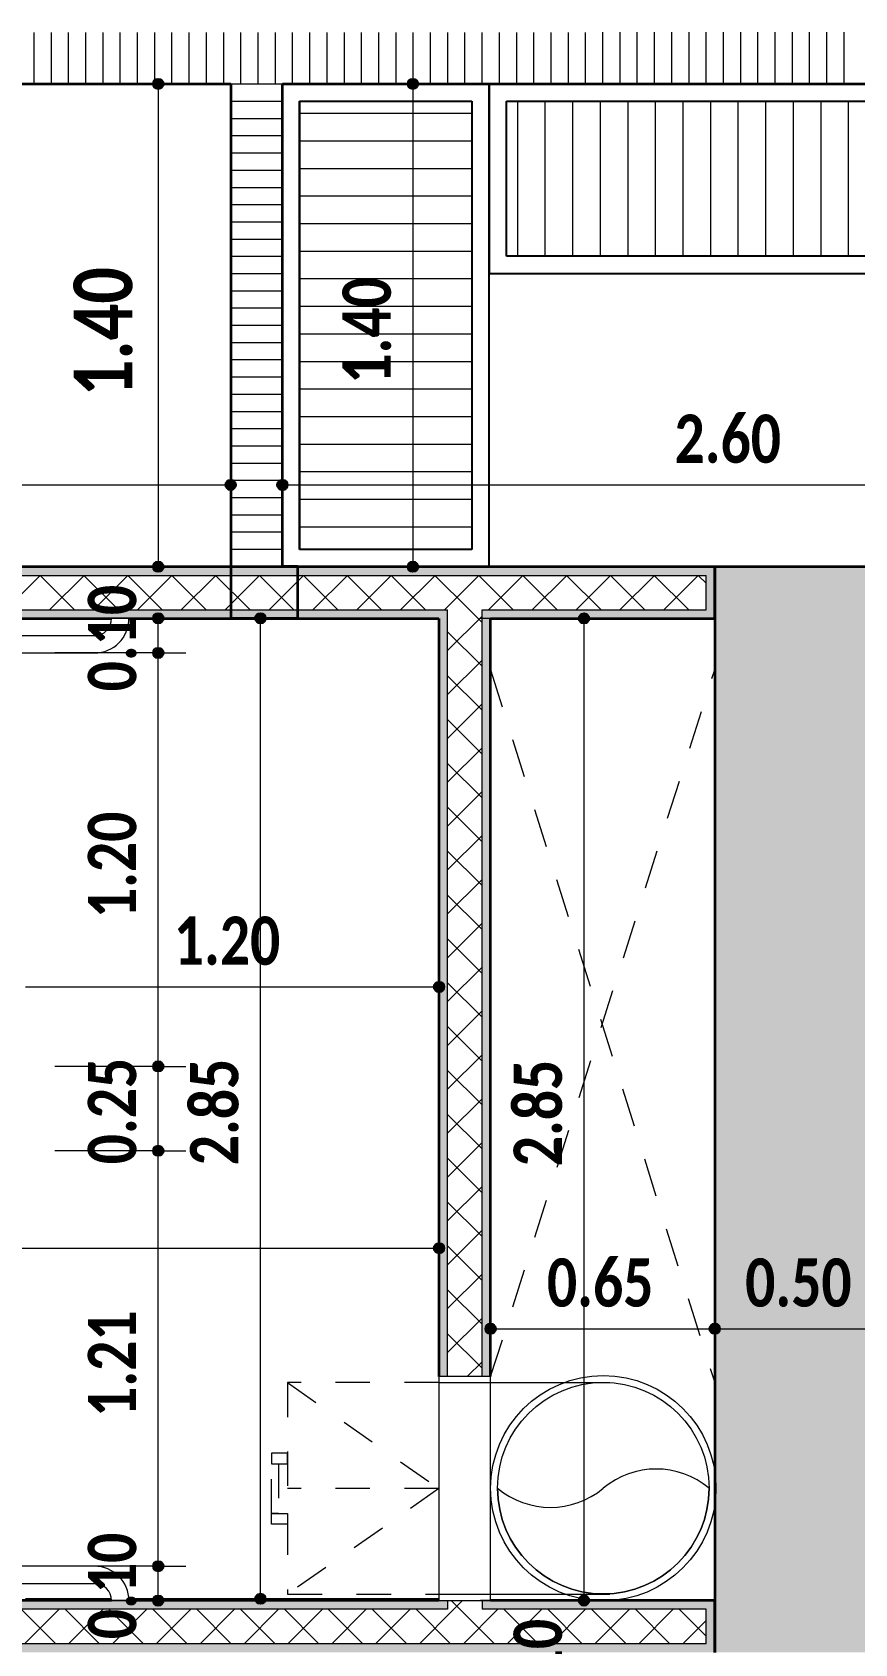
# Model space of a CAD drawing. Header units: metres. Extents: x -144 to 1000, y -717 to 29.
# Drawn here: x 889.095 to 891.482, y -560.401 to -555.725 of the extents above; entities that cross this region are included whole.
import ezdxf

# ---------------------------------------------------------------- set-up
doc = ezdxf.new("R2010")
doc.units = ezdxf.units.M
for name, pattern in [('Basculante', [0.11625, 0.075, -0.04125]), ('basculante modificado', [0.18, 0.1125, -0.0675]), ('Derribado', [0.36, 0.24, -0.12])]:
    doc.linetypes.add(name, pattern=pattern)
doc.layers.get('0').update_dxf_attribs({"color": 1})
for name, color, linetype, lineweight in [('A-ANNO-DIMS', 1, 'Continuous', 9), ('A-DETL', 1, 'Continuous', 9), ('A-DETL-GENF', 1, 'Continuous', 9), ('A-DETL-THIN', 1, 'Continuous', 9), ('A-FLOR-OVHD', 7, 'Basculante', 9), ('A-GENM', 1, 'Continuous', 9), ('A-WALL', 4, 'Continuous', 9), ('S-COLS', 7, 'Continuous', 9), ('S-STRS', 1, 'Continuous', 9)]:
    doc.layers.add(name, color=color, linetype=linetype, lineweight=lineweight)
doc.layers.add('A-WALL-PATT', color=7, linetype='Continuous', lineweight=35, true_color=0x9c9c9c)
doc.styles.add('Calibri_B_4', font='calibrib.ttf', dxfattribs={"height": 0.1125})
doc.styles.add('Calibri_B_6', font='calibrib.ttf', dxfattribs={"width": 0.9})

# ---------------------------------------------------------------- blocks, each defined once
blk = doc.blocks.new('J')
at = {"layer": 'A-ANNO-DIMS', "lineweight": 25}
h = blk.add_hatch(color=256, dxfattribs=at)
edge = h.paths.add_edge_path()
edge.add_arc((882.7557, -497.0244), 0.015, 0, 360)
h = blk.add_hatch(color=256, dxfattribs=at)
edge = h.paths.add_edge_path()
edge.add_arc((883.4944, -497.0244), 0.015, 0, 360)
h = blk.add_hatch(color=256, dxfattribs=at)
edge = h.paths.add_edge_path()
edge.add_arc((882.9658, -498.1881), 0.015, 0, 360)
h = blk.add_hatch(color=256, dxfattribs=at)
edge = h.paths.add_edge_path()
edge.add_arc((883.1158, -498.1881), 0.015, 0, 360)
h = blk.add_hatch(color=256, dxfattribs=at)
edge = h.paths.add_edge_path()
edge.add_arc((882.7557, -498.4255), 0.015, 0, 360)
h = blk.add_hatch(color=256, dxfattribs=at)
edge = h.paths.add_edge_path()
edge.add_arc((883.4944, -498.4255), 0.015, 0, 360)
h = blk.add_hatch(color=256, dxfattribs=at)
edge = h.paths.add_edge_path()
edge.add_arc((882.7557, -498.5751), 0.015, 0, 360)
h = blk.add_hatch(color=256, dxfattribs=at)
edge = h.paths.add_edge_path()
edge.add_arc((883.052, -498.5751), 0.015, 0, 360)
h = blk.add_hatch(color=256, dxfattribs=at)
edge = h.paths.add_edge_path()
edge.add_arc((883.9909, -498.5755), 0.015, 0, 360)
h = blk.add_hatch(color=256, dxfattribs=at)
edge = h.paths.add_edge_path()
edge.add_arc((882.7557, -498.6755), 0.015, 0, 360)
h = blk.add_hatch(color=256, dxfattribs=at)
edge = h.paths.add_edge_path()
edge.add_arc((882.7557, -498.6755), 0.015, 0, 360)
h = blk.add_hatch(color=256, dxfattribs=at)
edge = h.paths.add_edge_path()
edge.add_arc((883.5704, -499.6446), 0.015, 0, 360)
h = blk.add_hatch(color=256, dxfattribs=at)
edge = h.paths.add_edge_path()
edge.add_arc((882.7557, -499.8751), 0.015, 0, 360)
h = blk.add_hatch(color=256, dxfattribs=at)
edge = h.paths.add_edge_path()
edge.add_arc((882.7557, -499.8751), 0.015, 0, 360)
h = blk.add_hatch(color=256, dxfattribs=at)
edge = h.paths.add_edge_path()
edge.add_arc((882.7557, -500.1201), 0.015, 0, 360)
h = blk.add_hatch(color=256, dxfattribs=at)
edge = h.paths.add_edge_path()
edge.add_arc((882.7557, -500.1201), 0.015, 0, 360)
h = blk.add_hatch(color=256, dxfattribs=at)
edge = h.paths.add_edge_path()
edge.add_arc((883.5704, -500.4027), 0.015, 0, 360)
h = blk.add_hatch(color=256, dxfattribs=at)
edge = h.paths.add_edge_path()
edge.add_arc((883.72, -500.6364), 0.015, 0, 360)
h = blk.add_hatch(color=256, dxfattribs=at)
edge = h.paths.add_edge_path()
edge.add_arc((884.3701, -500.6364), 0.015, 0, 360)
h = blk.add_hatch(color=256, dxfattribs=at)
edge = h.paths.add_edge_path()
edge.add_arc((884.3701, -500.6364), 0.015, 0, 360)
h = blk.add_hatch(color=256, dxfattribs=at)
edge = h.paths.add_edge_path()
edge.add_arc((882.7557, -501.3254), 0.015, 0, 360)
h = blk.add_hatch(color=256, dxfattribs=at)
edge = h.paths.add_edge_path()
edge.add_arc((882.7557, -501.3254), 0.015, 0, 360)
h = blk.add_hatch(color=256, dxfattribs=at)
edge = h.paths.add_edge_path()
edge.add_arc((882.7557, -501.4254), 0.015, 0, 360)
h = blk.add_hatch(color=256, dxfattribs=at)
edge = h.paths.add_edge_path()
edge.add_arc((883.052, -501.4201), 0.015, 0, 360)
h = blk.add_hatch(color=256, dxfattribs=at)
edge = h.paths.add_edge_path()
edge.add_arc((883.9909, -501.4254), 0.015, 0, 360)
at = {"layer": 'A-WALL-PATT', "true_color": 0x747474}
h = blk.add_hatch(color=8, dxfattribs=at)
h.paths.add_polyline_path([(881.883, -498.4505), (884.37, -498.4505), (884.37, -498.4255), (881.145, -498.4255), (881.145, -498.4505), (881.17, -498.4505)])
h.paths.add_polyline_path([(879.5948, -498.4505), (881.045, -498.4505), (881.045, -498.4255), (879.5698, -498.4255), (879.5698, -498.4505)])
at = {"layer": 'A-WALL-PATT', "lineweight": 5, "true_color": 0x747474}
h = blk.add_hatch(color=8, dxfattribs=at)
h.paths.add_polyline_path([(881.145, -498.5755), (883.595, -498.5751), (883.595, -498.5505), (879.5948, -498.5505), (879.5948, -498.5005), (879.5698, -498.5014), (879.5698, -498.5755), (880.9704, -498.5755)])
h.paths.add_polyline_path([(883.9112, -498.5755), (884.37, -498.5755), (884.37, -498.4505), (884.345, -498.4505), (884.345, -498.5505), (883.695, -498.5505), (883.695, -498.5755), (883.72, -498.5755)])
blk.add_hatch(color=8, dxfattribs=at).paths.add_polyline_path([(883.57, -500.7754), (883.595, -500.7754), (883.595, -498.5755), (883.57, -498.5756), (883.57, -500.1201)])
at = {"layer": 'A-WALL-PATT', "true_color": 0x747474}
blk.add_hatch(color=8, dxfattribs=at).paths.add_polyline_path([(883.72, -500.7754), (883.72, -498.5755), (883.695, -498.5755), (883.695, -500.7754)])
h = blk.add_hatch(color=8, dxfattribs=at)
h.paths.add_polyline_path([(884.345, -501.5504), (884.37, -501.5503), (884.37, -501.4254), (883.695, -501.4254), (883.695, -501.4504), (884.345, -501.4504)])
h.paths.add_polyline_path([(878.5948, -501.5504), (878.5948, -501.4504), (883.595, -501.4504), (883.595, -501.4254), (878.57, -501.4256), (878.57, -501.5504)])
at = {"layer": 'A-WALL-PATT', "lineweight": 5, "true_color": 0x747474}
h = blk.add_hatch(color=8, dxfattribs=at)
h.paths.add_polyline_path([(883.9112, -501.5754), (884.37, -501.5754), (884.37, -501.5504), (879.97, -501.5504), (879.97, -501.5754), (883.595, -501.5754)])
h.paths.add_polyline_path([(878.57, -501.5754), (879.82, -501.5754), (879.82, -501.5504), (878.57, -501.5504), (878.57, -501.5753)])
at = {"layer": 'S-COLS', "true_color": 0x5c5c5c}
h = blk.add_hatch(color=251, dxfattribs=at)
h.paths.add_polyline_path([(870.37, -509.2755), (870.87, -509.2755), (870.87, -508.3755), (870.37, -508.3755), (870.37, -509.0244)])
h.paths.add_polyline_path([(888.6298, -509.2755), (888.6698, -509.2755), (888.6698, -508.3755), (888.1698, -508.3755), (888.1698, -509.2755), (888.5948, -509.2755)])
h.paths.add_polyline_path([(878.57, -509.2754), (878.57, -508.3754), (878.07, -508.3754), (878.07, -509.2754)])
h.paths.add_polyline_path([(884.87, -501.5754), (884.8701, -501.5754), (884.8698, -498.4254), (884.3701, -498.4255), (884.3701, -501.5754), (884.72, -501.5754)])
h.paths.add_polyline_path([(876.2698, -501.5754), (876.27, -501.5752), (876.2696, -501.0755), (874.5698, -501.0755), (874.5698, -498.9255), (876.2701, -498.9255), (876.2696, -498.4255), (874.2698, -498.4256), (874.2699, -501.5754), (876.2696, -501.5754)])
h.paths.add_polyline_path([(878.57, -501.5754), (878.57, -500.6754), (878.07, -500.6754), (878.07, -501.5754)])
h.paths.add_polyline_path([(870.3699, -501.5754), (870.8699, -501.5754), (870.8699, -500.8755), (870.3699, -500.8755), (870.3699, -501.5004)])
h.paths.add_polyline_path([(888.6701, -501.5754), (888.6701, -500.8755), (888.2701, -500.8755), (888.2701, -501.5754)])
h.paths.add_polyline_path([(878.5701, -499.3255), (878.5701, -498.4255), (878.0701, -498.4255), (878.0701, -499.3255)])
h.paths.add_polyline_path([(870.8698, -499.1255), (870.8698, -498.4244), (870.3698, -498.4255), (870.3698, -499.1255), (870.7279, -499.1255)])
h.paths.add_polyline_path([(888.5707, -499.1255), (888.6701, -499.1255), (888.6701, -498.4244), (888.2701, -498.4255), (888.2701, -499.1255), (888.5457, -499.1255)])
h.paths.add_polyline_path([(888.605, -490.4255), (888.67, -490.4255), (888.67, -489.5255), (888.17, -489.5255), (888.17, -490.4255), (888.5364, -490.4255)])
h.paths.add_polyline_path([(878.42, -490.4255), (878.57, -490.4255), (878.57, -489.5255), (878.07, -489.5255), (878.07, -490.4255), (878.27, -490.4255)])
h.paths.add_polyline_path([(870.57, -489.8255), (871.47, -489.8255), (871.47, -489.3255), (870.57, -489.3255), (870.57, -489.7155)])
at = {"layer": 'A-ANNO-DIMS'}
for p, q in [((882.7557, -497.0244), (882.6757, -497.0244)), ((882.7557, -497.0244), (882.7557, -498.4255)), ((882.7557, -497.0244), (883.0057, -497.0244)), ((883.4944, -497.0244), (883.4144, -497.0244)), ((883.4944, -497.0244), (883.4944, -498.4255)), ((883.4944, -497.0244), (883.7944, -497.0244)), ((882.9658, -498.1881), (882.9658, -497.8881)), ((883.1158, -498.1881), (883.1158, -497.8881)), ((881.17, -498.1881), (882.9658, -498.1881)), ((882.9658, -498.1881), (882.9658, -498.2681)), ((883.1158, -498.1881), (885.7199, -498.1881)), ((883.1158, -498.1881), (883.1158, -498.2681)), ((882.7557, -498.4255), (882.6757, -498.4255)), ((883.4944, -498.4255), (883.4144, -498.4255)), ((882.7557, -498.5751), (882.4557, -498.5751)), ((883.052, -498.5751), (882.752, -498.5751)), ((882.7557, -498.6755), (882.7557, -498.5751)), ((882.7557, -498.5751), (882.8357, -498.5751)), ((883.052, -501.4201), (883.052, -498.5751)), ((883.052, -498.5751), (883.132, -498.5751)), ((883.9909, -498.5755), (883.6909, -498.5755)), ((883.9909, -501.4254), (883.9909, -498.5755)), ((883.9909, -498.5755), (884.0709, -498.5755)), ((882.7557, -498.6755), (882.4557, -498.6755)), ((882.7557, -498.6755), (882.4557, -498.6755)), ((882.7557, -499.8751), (882.7557, -498.6755)), ((882.7557, -498.6755), (882.8357, -498.6755)), ((882.7557, -498.6755), (882.8357, -498.6755)), ((883.5704, -499.6446), (883.5704, -499.3446)), ((882.3704, -499.6446), (883.5704, -499.6446)), ((883.5704, -499.6446), (883.5704, -499.7246)), ((882.7557, -499.8751), (882.4557, -499.8751)), ((882.7557, -499.8751), (882.4557, -499.8751)), ((882.7557, -500.1201), (882.7557, -499.8751)), ((882.7557, -499.8751), (882.8357, -499.8751)), ((882.7557, -499.8751), (882.8357, -499.8751)), ((882.7557, -500.1201), (882.4557, -500.1201)), ((882.7557, -500.1201), (882.4557, -500.1201)), ((882.7557, -501.3254), (882.7557, -500.1201)), ((882.7557, -500.1201), (882.8357, -500.1201)), ((882.7557, -500.1201), (882.8357, -500.1201)), ((883.5704, -500.4027), (883.5704, -500.1027)), ((883.72, -500.6364), (883.72, -500.3364)), ((884.3701, -500.6364), (884.3701, -500.3364)), ((884.3701, -500.6364), (884.3701, -500.3364)), ((878.22, -500.4027), (883.5704, -500.4027)), ((883.5704, -500.4027), (883.5704, -500.4827)), ((883.72, -500.6364), (884.3701, -500.6364)), ((883.72, -500.6364), (883.72, -500.7164)), ((884.3701, -500.6364), (884.3701, -500.7164)), ((884.3701, -500.6364), (884.8701, -500.6364)), ((884.3701, -500.6364), (884.3701, -500.7164)), ((882.7557, -501.3254), (882.4557, -501.3254)), ((882.7557, -501.3254), (882.4557, -501.3254)), ((882.7557, -501.4254), (882.7557, -501.3254)), ((882.7557, -501.3254), (882.8357, -501.3254)), ((882.7557, -501.3254), (882.8357, -501.3254)), ((882.7557, -501.4254), (882.4557, -501.4254)), ((883.052, -501.4201), (882.752, -501.4201)), ((882.7557, -501.4254), (882.8357, -501.4254)), ((883.052, -501.4201), (883.132, -501.4201)), ((883.9909, -501.4254), (883.6909, -501.4254)), ((883.9909, -501.4254), (884.0709, -501.4254))]:
    blk.add_line(p, q, dxfattribs=at)
at = {"layer": 'A-ANNO-DIMS', "linetype": 'Derribado'}
for p, q in [((882.7557, -498.4255), (883.0057, -498.4255)), ((883.4944, -498.4255), (883.7944, -498.4255))]:
    blk.add_line(p, q, dxfattribs=at)
at = {"layer": 'A-ANNO-DIMS', "lineweight": 25}
for centre in [(882.7557, -497.0244), (883.4944, -497.0244), (882.9658, -498.1881), (883.1158, -498.1881), (882.7557, -498.4255), (883.4944, -498.4255), (882.7557, -498.5751), (883.052, -498.5751), (883.9909, -498.5755), (882.7557, -498.6755), (882.7557, -498.6755), (883.5704, -499.6446), (882.7557, -499.8751), (882.7557, -499.8751), (882.7557, -500.1201), (882.7557, -500.1201), (883.5704, -500.4027), (883.72, -500.6364), (884.3701, -500.6364), (884.3701, -500.6364), (882.7557, -501.3254), (882.7557, -501.3254), (882.7557, -501.4254), (883.052, -501.4201), (883.9909, -501.4254)]:
    blk.add_circle(centre, 0.015, dxfattribs=at)
at = {"layer": 'A-DETL', "color": 7, "linetype": 'basculante modificado'}
for p, q in [((883.72, -500.7754), (884.37, -498.7244)), ((883.72, -498.7244), (884.37, -500.7927))]:
    blk.add_line(p, q, dxfattribs=at)
at = {"layer": 'A-DETL-GENF', "color": 251, "true_color": 0x535353}
for p, q in [((883.7986, -497.5244), (883.7986, -497.0744)), ((883.8786, -497.5244), (883.8786, -497.0744)), ((883.9586, -497.5244), (883.9586, -497.0744)), ((884.0386, -497.5244), (884.0386, -497.0744)), ((884.1186, -497.5244), (884.1186, -497.0744)), ((884.1986, -497.5244), (884.1986, -497.0744)), ((884.2786, -497.5244), (884.2786, -497.0744)), ((884.3586, -497.5244), (884.3586, -497.0744)), ((884.4386, -497.5244), (884.4386, -497.0744)), ((884.5186, -497.5244), (884.5186, -497.0744)), ((884.5986, -497.5244), (884.5986, -497.0744)), ((884.6786, -497.5244), (884.6786, -497.0744)), ((884.7586, -497.5244), (884.7586, -497.0744)), ((883.166, -497.1096), (883.6658, -497.1096)), ((883.166, -497.1896), (883.6658, -497.1896)), ((883.166, -497.2696), (883.6658, -497.2696)), ((883.166, -497.3496), (883.6658, -497.3496)), ((883.166, -497.4296), (883.6658, -497.4296)), ((883.166, -497.5096), (883.6658, -497.5096)), ((883.166, -497.5896), (883.6658, -497.5896)), ((883.166, -497.6696), (883.6658, -497.6696)), ((883.166, -497.7496), (883.6658, -497.7496)), ((883.166, -497.8296), (883.6658, -497.8296)), ((883.166, -497.9096), (883.6658, -497.9096)), ((883.166, -497.9896), (883.6658, -497.9896)), ((883.166, -498.0696), (883.6658, -498.0696)), ((883.166, -498.1496), (883.6658, -498.1496)), ((883.166, -498.2296), (883.6658, -498.2296)), ((883.166, -498.3096), (883.6658, -498.3096))]:
    blk.add_line(p, q, dxfattribs=at)
at = {"layer": 'A-DETL-THIN'}
for p, q in [((883.6658, -497.0744), (883.166, -497.0744)), ((883.166, -497.0744), (883.166, -498.3755)), ((883.6658, -498.3755), (883.6658, -497.0744)), ((885.6699, -497.0744), (883.7658, -497.0744)), ((883.7658, -497.0744), (883.7658, -497.5244)), ((883.7658, -497.5244), (885.6699, -497.5244)), ((883.166, -498.3755), (883.6658, -498.3755)), ((882.6705, -498.5755), (882.6205, -498.5755)), ((882.5705, -498.6255), (880.2054, -498.6255)), ((880.2054, -498.6755), (882.5705, -498.6755)), ((883.72, -500.7754), (883.57, -500.7754)), ((883.57, -500.7754), (883.57, -501.4254)), ((883.57, -500.7927), (884.0661, -500.7927)), ((883.72, -501.4254), (883.72, -500.7754)), ((882.5705, -501.3254), (879.9302, -501.3254)), ((879.9302, -501.3754), (882.5705, -501.3754)), ((882.6205, -501.4254), (882.6705, -501.4254)), ((883.57, -501.4066), (884.0661, -501.4066)), ((883.57, -501.4254), (883.72, -501.4254))]:
    blk.add_line(p, q, dxfattribs=at)
for radius in [0.3269, 0.3069]:
    blk.add_circle((884.0469, -501.0991), radius, dxfattribs=at)
for centre, radius, start, end in [((882.5705, -498.5755), 0.1, 270, 0), ((882.5705, -498.5755), 0.05, 270, 360), ((884.2004, -501.2832), 0.2397, 50.181, 129.819), ((884.0469, -501.0991), 0.3069, 180, 0), ((883.8934, -500.915), 0.2397, 230.181, 309.819), ((882.5705, -501.4254), 0.1, 360, 90), ((882.5705, -501.4254), 0.05, 0, 90)]:
    blk.add_arc(centre, radius, start, end, dxfattribs=at)
at = {"layer": 'A-FLOR-OVHD'}
for p, q in [((883.1311, -500.7927), (883.1311, -501.4066)), ((883.1311, -500.7927), (883.57, -501.1004)), ((883.57, -500.7927), (883.1311, -500.7927)), ((883.1311, -500.9978), (883.0843, -500.9978)), ((883.0843, -500.9978), (883.0843, -501.0283)), ((883.1311, -501.0283), (883.1311, -500.9978)), ((883.0843, -501.0283), (883.1311, -501.0283)), ((883.0843, -501.1726), (883.0843, -501.0283)), ((883.0843, -501.0283), (883.1045, -501.0283)), ((883.1045, -501.0283), (883.1045, -501.1726)), ((883.57, -501.1004), (883.1311, -501.4066)), ((883.57, -501.1004), (883.1311, -501.1004)), ((883.0843, -501.1726), (883.1311, -501.1726)), ((883.0843, -501.2031), (883.0843, -501.1726)), ((883.1045, -501.1726), (883.0843, -501.1726)), ((883.1311, -501.2031), (883.0843, -501.2031)), ((883.1311, -501.1726), (883.1311, -501.2031)), ((883.1311, -501.4066), (883.57, -501.4066))]:
    blk.add_line(p, q, dxfattribs=at)
at = {"layer": 'A-GENM', "lineweight": 25}
for p, q in [((883.7158, -497.0244), (883.1158, -497.0244)), ((883.1158, -497.0244), (883.1158, -498.4255)), ((883.7158, -498.4255), (883.7158, -497.0244)), ((885.7199, -497.0244), (883.7158, -497.0244)), ((883.7158, -497.0244), (883.7158, -497.5744)), ((883.1658, -498.3755), (883.1658, -497.0744)), ((883.1658, -497.0744), (883.6658, -497.0744)), ((883.6658, -497.0744), (883.6658, -498.3755)), ((883.7658, -497.5244), (883.7658, -497.0744)), ((883.7658, -497.0744), (885.6699, -497.0744)), ((885.6699, -497.5244), (883.7658, -497.5244)), ((883.7158, -497.5744), (885.7199, -497.5744)), ((883.6658, -498.3755), (883.1658, -498.3755)), ((883.1158, -498.4255), (883.7158, -498.4255))]:
    blk.add_line(p, q, dxfattribs=at)
at = {"layer": 'A-WALL', "lineweight": 35}
for p, q in [((881.17, -497.0244), (882.9658, -497.0244)), ((882.9658, -497.0244), (882.9658, -498.5744)), ((883.1158, -497.0244), (885.7199, -497.0244)), ((883.1158, -498.4244), (883.1158, -497.0244)), ((884.37, -498.4255), (879.5698, -498.4255)), ((883.1604, -498.4244), (883.1158, -498.4244)), ((883.1604, -498.5744), (883.1604, -498.4244)), ((884.37, -498.5755), (884.37, -498.4255)), ((880.1804, -498.5755), (882.6205, -498.5755)), ((882.6705, -498.5755), (883.57, -498.5755)), ((882.9658, -498.5744), (883.1604, -498.5744)), ((883.57, -498.5755), (883.57, -500.7754)), ((883.72, -498.5755), (884.37, -498.5755)), ((883.72, -500.7754), (883.72, -498.5755)), ((882.6205, -501.4254), (879.8802, -501.4254)), ((883.57, -501.4254), (882.6705, -501.4254)), ((884.37, -501.4254), (883.72, -501.4254)), ((884.37, -501.5754), (884.37, -501.4254))]:
    blk.add_line(p, q, dxfattribs=at)
at = {"layer": 'A-WALL'}
for p, q in [((881.145, -498.4505), (884.345, -498.4505)), ((884.345, -498.5505), (884.345, -498.4505)), ((879.5948, -498.5505), (883.595, -498.5505)), ((883.595, -500.7754), (883.595, -498.5505)), ((883.695, -498.5505), (884.345, -498.5505)), ((883.695, -500.7754), (883.695, -498.5505)), ((883.595, -501.4254), (883.595, -501.4504)), ((883.695, -501.4254), (883.695, -501.4504)), ((883.595, -501.4504), (878.5948, -501.4504)), ((884.345, -501.4504), (883.695, -501.4504)), ((884.345, -501.5504), (884.345, -501.4504)), ((884.345, -501.5504), (878.5948, -501.5504))]:
    blk.add_line(p, q, dxfattribs=at)
at = {"layer": 'A-WALL-PATT', "color": 8, "lineweight": 5, "true_color": 0x727272}
for p, q in [((882.3946, -496.8752), (882.3946, -497.0244)), ((882.4446, -496.8752), (882.4446, -497.0244)), ((882.4946, -496.8752), (882.4946, -497.0244)), ((882.5446, -496.8752), (882.5446, -497.0244)), ((882.5946, -496.8752), (882.5946, -497.0244)), ((882.6446, -496.8752), (882.6446, -497.0244)), ((882.6946, -496.8751), (882.6946, -497.0244)), ((882.7446, -496.8751), (882.7446, -497.0244)), ((882.7946, -496.8751), (882.7946, -497.0244)), ((882.8446, -496.8751), (882.8446, -497.0244)), ((882.8946, -496.8751), (882.8946, -497.0244)), ((882.9446, -496.8751), (882.9446, -497.0244)), ((882.9946, -496.8751), (882.9946, -497.0244)), ((883.0446, -496.8751), (883.0446, -497.0244)), ((883.0946, -496.8751), (883.0946, -497.0244)), ((883.1446, -496.875), (883.1446, -497.0244)), ((883.1946, -496.875), (883.1946, -497.0244)), ((883.2446, -496.875), (883.2446, -497.0244)), ((883.2946, -496.875), (883.2946, -497.0244)), ((883.3446, -496.875), (883.3446, -497.0244)), ((883.3946, -496.875), (883.3946, -497.0244)), ((883.4446, -496.875), (883.4446, -497.0244)), ((883.4946, -496.875), (883.4946, -497.0244)), ((883.5446, -496.875), (883.5446, -497.0244)), ((883.5946, -496.8749), (883.5946, -497.0244)), ((883.6446, -496.8749), (883.6446, -497.0244)), ((883.6946, -496.8749), (883.6946, -497.0244)), ((883.7446, -496.8749), (883.7446, -497.0244)), ((883.7946, -496.8749), (883.7946, -497.0244)), ((883.8446, -496.8749), (883.8446, -497.0244)), ((883.8946, -496.8749), (883.8946, -497.0244)), ((883.9446, -496.8749), (883.9446, -497.0244)), ((883.9946, -496.8749), (883.9946, -497.0244)), ((884.0446, -496.8748), (884.0446, -497.0244)), ((884.0946, -496.8748), (884.0946, -497.0244)), ((884.1446, -496.8748), (884.1446, -497.0244)), ((884.1946, -496.8748), (884.1946, -497.0244)), ((884.2446, -496.8748), (884.2446, -497.0244)), ((884.2946, -496.8748), (884.2946, -497.0244)), ((884.3446, -496.8748), (884.3446, -497.0244)), ((884.3946, -496.8748), (884.3946, -497.0244)), ((884.4446, -496.8748), (884.4446, -497.0244)), ((884.4946, -496.8747), (884.4946, -497.0244)), ((884.5446, -496.8747), (884.5446, -497.0244)), ((884.5946, -496.8747), (884.5946, -497.0244)), ((884.6446, -496.8747), (884.6446, -497.0244)), ((884.6946, -496.8747), (884.6946, -497.0244)), ((884.7446, -496.8747), (884.7446, -497.0244)), ((882.9658, -497.0246), (883.1158, -497.0246)), ((882.9658, -497.0746), (883.1158, -497.0746)), ((882.9658, -497.1246), (883.1158, -497.1246)), ((882.9658, -497.1746), (883.1158, -497.1746)), ((882.9658, -497.2246), (883.1158, -497.2246)), ((882.9658, -497.2746), (883.1158, -497.2746)), ((882.9658, -497.3246), (883.1158, -497.3246)), ((882.9658, -497.3746), (883.1158, -497.3746)), ((882.9658, -497.4246), (883.1158, -497.4246)), ((882.9658, -497.4746), (883.1158, -497.4746)), ((882.9658, -497.5246), (883.1158, -497.5246)), ((882.9658, -497.5746), (883.1158, -497.5746)), ((882.9658, -497.6246), (883.1158, -497.6246)), ((882.9658, -497.6746), (883.1158, -497.6746)), ((882.9658, -497.7246), (883.1158, -497.7246)), ((882.9658, -497.7746), (883.1158, -497.7746)), ((882.9658, -497.8246), (883.1158, -497.8246)), ((882.9658, -497.8746), (883.1158, -497.8746)), ((882.9658, -497.9246), (883.1158, -497.9246)), ((882.9658, -497.9746), (883.1158, -497.9746)), ((882.9658, -498.0246), (883.1158, -498.0246)), ((882.9658, -498.0746), (883.1158, -498.0746)), ((882.9658, -498.1246), (883.1158, -498.1246)), ((882.9658, -498.1746), (883.1158, -498.1746)), ((882.9658, -498.2246), (883.1158, -498.2246)), ((882.9658, -498.2746), (883.1158, -498.2746)), ((882.9658, -498.3246), (883.1158, -498.3246)), ((882.9658, -498.3746), (883.1158, -498.3746))]:
    blk.add_line(p, q, dxfattribs=at)
at = {"layer": 'A-WALL-PATT', "color": 1, "lineweight": 5, "true_color": 0xff0000}
for p, q in [((882.3133, -498.5505), (882.4133, -498.4505)), ((882.5129, -498.5505), (882.4129, -498.4505)), ((882.4406, -498.5505), (882.5406, -498.4505)), ((882.6402, -498.5505), (882.5402, -498.4505)), ((882.5679, -498.5505), (882.6679, -498.4505)), ((882.7674, -498.5505), (882.6674, -498.4505)), ((882.6952, -498.5505), (882.7952, -498.4505)), ((882.8947, -498.5505), (882.7947, -498.4505)), ((882.8224, -498.5505), (882.9224, -498.4505)), ((883.022, -498.5505), (882.922, -498.4505)), ((882.9497, -498.5505), (883.0497, -498.4505)), ((883.1493, -498.5505), (883.0493, -498.4505)), ((883.077, -498.5505), (883.177, -498.4505)), ((883.2766, -498.5505), (883.1766, -498.4505)), ((883.2043, -498.5505), (883.3043, -498.4505)), ((883.4038, -498.5505), (883.3038, -498.4505)), ((883.3316, -498.5505), (883.4316, -498.4505)), ((883.5311, -498.5505), (883.4311, -498.4505)), ((883.4588, -498.5505), (883.5588, -498.4505)), ((883.6584, -498.5505), (883.5584, -498.4505)), ((883.5861, -498.5505), (883.6861, -498.4505)), ((883.7857, -498.5505), (883.6857, -498.4505)), ((883.7134, -498.5505), (883.8134, -498.4505)), ((883.913, -498.5505), (883.813, -498.4505)), ((883.8407, -498.5505), (883.9407, -498.4505)), ((884.0402, -498.5505), (883.9402, -498.4505)), ((883.968, -498.5505), (884.068, -498.4505)), ((884.1675, -498.5505), (884.0675, -498.4505)), ((884.0952, -498.5505), (884.1952, -498.4505)), ((884.2948, -498.5505), (884.1948, -498.4505)), ((884.2225, -498.5505), (884.3225, -498.4505)), ((884.345, -498.4734), (884.3221, -498.4505)), ((883.595, -498.6689), (883.695, -498.5689)), ((883.695, -498.5871), (883.6584, -498.5505)), ((883.695, -498.7143), (883.595, -498.6143)), ((883.595, -498.7962), (883.695, -498.6962)), ((883.695, -498.8416), (883.595, -498.7416)), ((883.595, -498.9235), (883.695, -498.8235)), ((883.695, -498.9689), (883.595, -498.8689)), ((883.595, -499.0508), (883.695, -498.9508)), ((883.695, -499.0962), (883.595, -498.9962)), ((883.595, -499.178), (883.695, -499.078)), ((883.695, -499.2234), (883.595, -499.1234)), ((883.595, -499.3053), (883.695, -499.2053)), ((883.695, -499.3507), (883.595, -499.2507)), ((883.595, -499.4326), (883.695, -499.3326)), ((883.695, -499.478), (883.595, -499.378)), ((883.595, -499.5599), (883.695, -499.4599)), ((883.695, -499.6053), (883.595, -499.5053)), ((883.595, -499.6872), (883.695, -499.5872)), ((883.695, -499.7326), (883.595, -499.6326)), ((883.595, -499.8144), (883.695, -499.7144)), ((883.695, -499.8598), (883.595, -499.7598)), ((883.595, -499.9417), (883.695, -499.8417)), ((883.695, -499.9871), (883.595, -499.8871)), ((883.595, -500.069), (883.695, -499.969)), ((883.695, -500.1144), (883.595, -500.0144)), ((883.595, -500.1963), (883.695, -500.0963)), ((883.695, -500.2417), (883.595, -500.1417)), ((883.595, -500.3236), (883.695, -500.2236)), ((883.695, -500.369), (883.595, -500.269)), ((883.595, -500.4508), (883.695, -500.3508)), ((883.695, -500.4962), (883.595, -500.3962)), ((883.595, -500.5781), (883.695, -500.4781)), ((883.695, -500.6235), (883.595, -500.5235)), ((883.595, -500.7054), (883.695, -500.6054)), ((883.695, -500.7508), (883.595, -500.6508)), ((883.6522, -500.7754), (883.695, -500.7327)), ((883.6309, -501.4504), (883.6059, -501.4254)), ((883.6136, -501.4504), (883.6386, -501.4254)), ((882.4581, -501.5504), (882.3581, -501.4504)), ((882.3681, -501.5504), (882.4681, -501.4504)), ((882.5854, -501.5504), (882.4854, -501.4504)), ((882.4954, -501.5504), (882.5954, -501.4504)), ((882.7127, -501.5504), (882.6127, -501.4504)), ((882.6226, -501.5504), (882.7226, -501.4504)), ((882.84, -501.5504), (882.74, -501.4504)), ((882.7499, -501.5504), (882.8499, -501.4504)), ((882.9672, -501.5504), (882.8672, -501.4504)), ((882.8772, -501.5504), (882.9772, -501.4504)), ((883.0945, -501.5504), (882.9945, -501.4504)), ((883.0045, -501.5504), (883.1045, -501.4504)), ((883.2218, -501.5504), (883.1218, -501.4504)), ((883.1318, -501.5504), (883.2318, -501.4504)), ((883.3491, -501.5504), (883.2491, -501.4504)), ((883.259, -501.5504), (883.359, -501.4504)), ((883.4764, -501.5504), (883.3764, -501.4504)), ((883.3863, -501.5504), (883.4863, -501.4504)), ((883.6036, -501.5504), (883.5036, -501.4504)), ((883.5136, -501.5504), (883.6136, -501.4504)), ((883.7309, -501.5504), (883.6309, -501.4504)), ((883.6409, -501.5504), (883.7409, -501.4504)), ((883.8582, -501.5504), (883.7582, -501.4504)), ((883.7682, -501.5504), (883.8682, -501.4504)), ((883.9855, -501.5504), (883.8855, -501.4504)), ((883.8954, -501.5504), (883.9954, -501.4504)), ((884.1128, -501.5504), (884.0128, -501.4504)), ((884.0227, -501.5504), (884.1227, -501.4504)), ((884.24, -501.5504), (884.14, -501.4504)), ((884.15, -501.5504), (884.25, -501.4504)), ((884.345, -501.5281), (884.2673, -501.4504)), ((884.2773, -501.5504), (884.345, -501.4827))]:
    blk.add_line(p, q, dxfattribs=at)
at = {"layer": 'S-COLS', "lineweight": 35}
for p, q in [((884.3701, -498.4254), (884.3701, -501.5754)), ((884.8701, -498.4254), (884.3701, -498.4254))]:
    blk.add_line(p, q, dxfattribs=at)
at = {"layer": 'S-STRS'}
for p, q in [((882.6198, -501.4201), (882.3704, -501.4201)), ((883.57, -501.4201), (882.6698, -501.4201))]:
    blk.add_line(p, q, dxfattribs=at)
at = {"layer": 'A-ANNO-DIMS', "width": 0.8}
for s, height, style, p in [('1.40', 0.17, 'Calibri_B_6', (882.6801, -497.9308)), ('1.40', 0.14, 'Calibri_B_4', (883.4303, -497.8944)), ('0.10', 0.14, 'Calibri_B_4', (882.6916, -498.7869)), ('1.20', 0.14, 'Calibri_B_4', (882.6916, -499.4448)), ('0.25', 0.14, 'Calibri_B_4', (882.6916, -500.1592)), ('2.85', 0.14, 'Calibri_B_4', (882.988, -500.1619)), ('2.85', 0.14, 'Calibri_B_4', (883.9268, -500.1648)), ('1.21', 0.14, 'Calibri_B_4', (882.6916, -500.8922)), ('0.10', 0.14, 'Calibri_B_4', (882.6916, -501.5371)), ('0.10', 0.14, 'Calibri_B_4', (883.9268, -501.7871))]:
    blk.add_text(s, height=height, rotation=90, dxfattribs=dict(at, style=style)).set_placement(p)
at = {"layer": 'A-ANNO-DIMS', "style": 'Calibri_B_4', "width": 0.8}
for s, p in [('2.60', (884.2536, -498.124)), ('1.20', (882.8009, -499.5805)), ('0.65', (883.8834, -500.5723)), ('0.50', (884.4585, -500.5723))]:
    blk.add_text(s, height=0.14, dxfattribs=at).set_placement(p)

msp = doc.modelspace()

# ---------------------------------------------------------------- block references
at = {"color": 3}
msp.add_blockref('J', (6.7051, -58.8503), dxfattribs=at)

doc.saveas('drawing.dxf')
